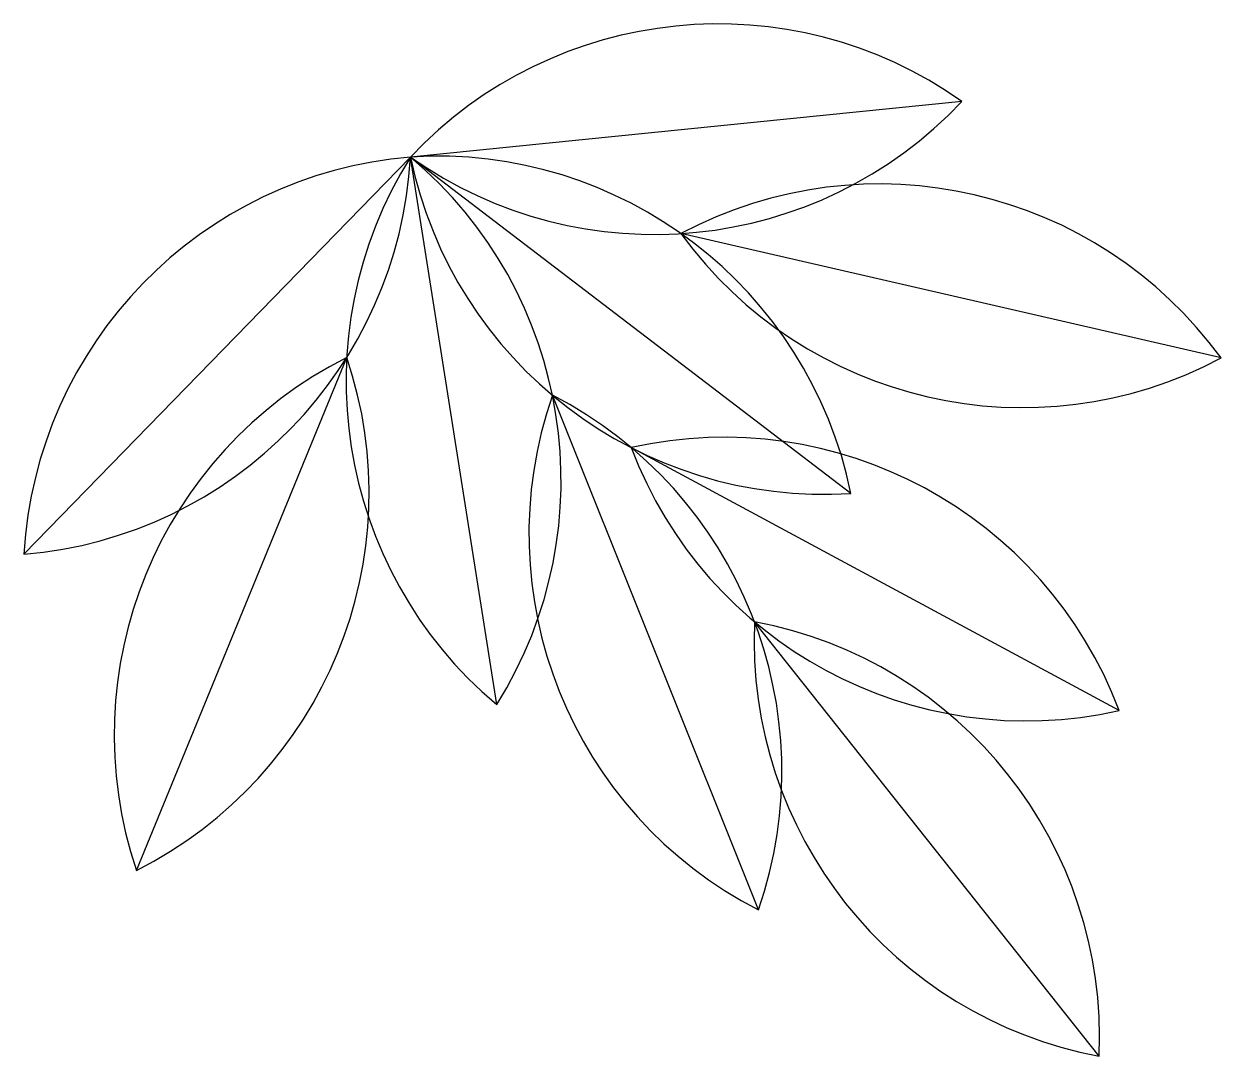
# Model space of a CAD drawing. Extents: x -0.136 to 0.265, y -0.303 to 0.042.
import ezdxf

# ---------------------------------------------------------------- set-up
doc = ezdxf.new("R2010")
doc.units = 0
doc.header["$MEASUREMENT"] = 0
doc.layers.add('SOMBRA', color=9, linetype='CONTINUOUS')

msp = doc.modelspace()

# ---------------------------------------------------------------- linework, layer by layer
at = {"layer": 'SOMBRA'}
for p, q in [((0.1778220225412852, 0.0161990697496055), (-0.006803974758362585, -0.002430906826637269)), ((-0.1362350872934641, -0.1354024151059701), (-0.00680397475894523, -0.002430906826189627)), ((0.1406676665878734, -0.1150628290546223), (-0.00680397475835548, -0.002430906826626611)), ((0.02204489190550873, -0.1857382383721493), (-0.006803974758383902, -0.002430906826646151)), ((0.2645796945184244, -0.06970441578518205), (0.08374890471032614, -0.02806236536134143)), ((-0.09855136014488153, -0.2412225019360204), (-0.02814419632465359, -0.06953480235065612)), ((0.1096564081519844, -0.2544523386522535), (0.04070696288285092, -0.08217404952910101)), ((0.230465343858107, -0.1877338914880688), (0.0671006612855578, -0.09972357735334292)), ((0.2237335373459572, -0.3033810085476762), (0.1083968780779472, -0.1580149535863526))]:
    msp.add_line(p, q, dxfattribs=at)
for centre, start, end in [((0.09622414841655313, -0.09930448745791409), 54.76057750422475, 136.7634564943824), ((0.07479389936640501, 0.1130726503809019), 234.7605775042226, 316.7634564943803), ((0.004959699297828024, -0.1433596149092384), 94.77156126912348, 176.7744402592811), ((-0.1479987613502303, 0.005526292977080516), 274.7715612691256, 356.7744402592832), ((0.1130505902665533, -0.07749200215540775), 147.9423974118971, 229.9452764020547), ((0.002151030585594071, -0.1435659225688504), 11.62766674749305, 93.63054573765065), ((0.1317126612439168, 0.0260721866875997), 191.6276667474909, 273.6305457376485), ((-0.09780967311940714, -0.1106771430433682), 327.9423974118993, 49.94527640205686), ((0.1502136653263975, -0.1528891268570955), 36.03045898813045, 118.0333379782881), ((0.1981149339023602, 0.05512234571058272), 216.0304589881284, 298.033337978286), ((0.0353992638215388, -0.1958736857631624), 116.7005869113526, 198.7034659015102), ((-0.1620948202910597, -0.1148836185235034), 296.7005869113547, 18.70346590151231), ((0.1742684081103363, -0.1286565746112913), 160.8109010800023, 242.8137800701599), ((-0.02390503707548675, -0.2079698135700649), 340.8109010800044, 62.81378007016205), ((0.09816342870463757, -0.2376887514718007), 20.68564830183959, 102.6885272919972), ((0.1994025764390202, -0.0497687173696022), 200.6856483018374, 282.6885272919951), ((0.2496732237637147, -0.1643615226551649), 177.4278262716408, 259.4307052617984), ((0.08245719166017551, -0.2970344394788853), 357.4278262716429, 79.43070526180054)]:
    msp.add_arc(centre, 0.141418827562914, start, end, dxfattribs=at)

doc.saveas('drawing.dxf')
